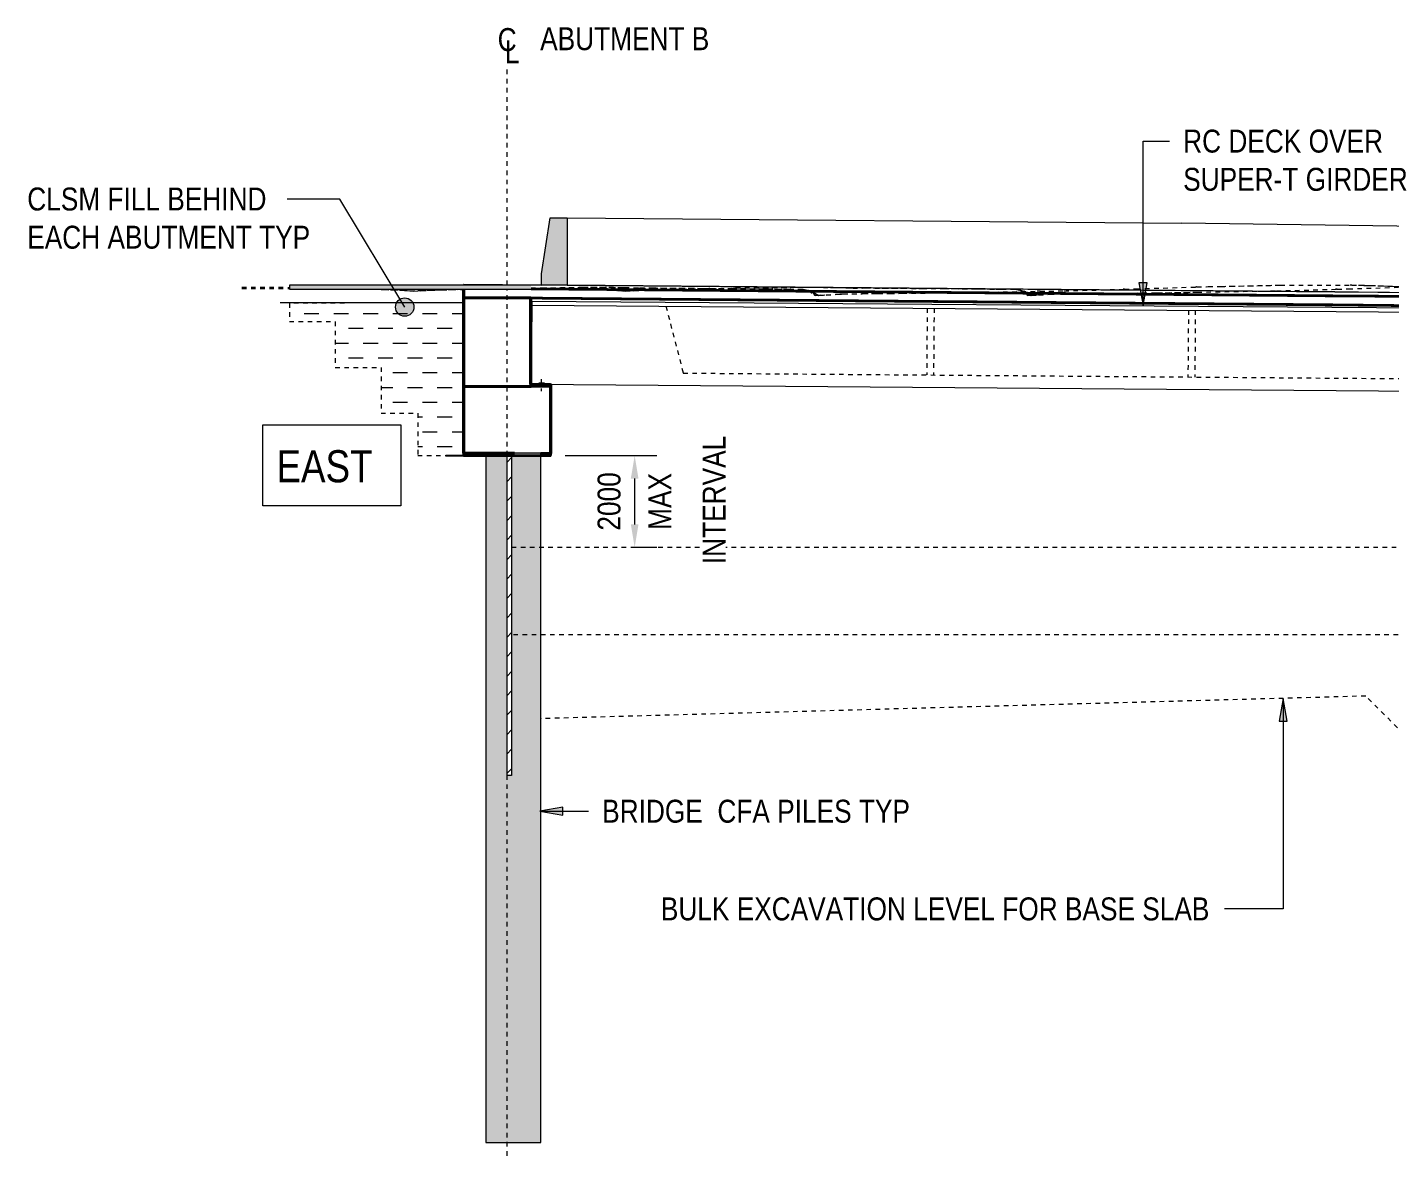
# Model space of a CAD drawing. Header units: metres. Extents: x -354 to -91, y 3 to 562.
# Drawn here: x -149.34 to -119.6, y 3.12 to 27.74 of the extents above; entities that cross this region are included whole.
import ezdxf

# ---------------------------------------------------------------- set-up
doc = ezdxf.new("R2010")
doc.units = ezdxf.units.M
for name, pattern in [('Dash - Tight', [0.0045, 0.003, -0.0015]), ('JacobsCenter', [0.015, 0.009, -0.0015, 0.003, -0.0015]), ('JacobsDash', [0.0045, 0.003, -0.0015])]:
    doc.linetypes.add(name, pattern=pattern)
doc.layers.get('Defpoints').update_dxf_attribs({"color": 41})
for name, color, linetype, lineweight in [('A-ANNO-DIMS', 7, 'Continuous', 9), ('A-ANNO-NOTE', 7, 'Continuous', 9), ('A-DETL', 7, 'Continuous', 13), ('A-DETL-GENF', 7, 'Continuous', 9), ('A-FLOR', 7, 'Continuous', 40), ('A-FLOR-PATT', 7, 'Continuous', 40), ('A-GENM', 7, 'Continuous', 25), ('G-ANNO-TEXT', 7, 'Continuous', 9), ('S-BEAM', 7, 'Continuous', 40), ('S-FNDN', 7, 'Continuous', 40)]:
    doc.layers.add(name, color=color, linetype=linetype, lineweight=lineweight)
doc.styles.add('Arial Narrow', font='ARIALN.TTF', dxfattribs={"height": 0.5})
doc.styles.add('Arial Narrow_1', font='ARIALN.TTF', dxfattribs={"height": 0.7})
doc.dimstyles.new('Dimension_Standard_O__mm_', dxfattribs={"dimscale": 0.3048, "dimtxt": 0.511715, "dimasz": 1.64042, "dimexe": 1.574803, "dimexo": 0.984252, "dimgap": 0.984252, "dimtad": 1, "dimdec": 0, "dimlfac": 1000, "dimzin": 0, "dimdsep": 46, "dimtxsty": 'Arial Narrow', "dimsah": 1, "dimcen": 0.09, "dimaunit": 1, "dimadec": 4, "dimazin": 0, "dimtfac": 1, "dimtdec": 4, "dimtix": 1, "dimtmove": 0, "dimatfit": 3, "dimfxl": 1, "dimtvp": 1, "dimtfill": 1, "dimtolj": 1, "dimtzin": 0, "dimlwd": 18, "dimlwe": 18, "dimarcsym": 2})

# ---------------------------------------------------------------- blocks, each defined once
blk = doc.blocks.new('T2DPAA-T2D-PWA-SU-M3D-000101_dwg-40820706-DRG-2873034 - SECTION-STAGE 7')
at = {"color": 9, "linetype": 'Dash - Tight', "lineweight": 18, "true_color": 0xc0c0c0}
for p, q in [((-349.786, 22.044), (-348.75, 22.038)), ((-349.786, 22.042), (-348.75, 22.036)), ((-347.476, 22.028), (-346.835, 22.023)), ((-347.385, 22.028), (-347.111, 22.026)), ((-347.111, 22.026), (-346.841, 22.024)), ((-346.841, 22.024), (-346.815, 22.023)), ((-346.841, 22.024), (-346.835, 22.023)), ((-346.835, 22.023), (-346.746, 22.02)), ((-346.815, 22.023), (-346.679, 22.018)), ((-346.746, 22.02), (-346.231, 21.996)), ((-346.746, 22.02), (-346.679, 22.018)), ((-346.679, 22.018), (-346.177, 21.995)), ((-345.95, 21.994), (-345.483, 22.012)), ((-345.483, 22.012), (-344.749, 22.028)), ((-345.483, 22.012), (-345.416, 22.01)), ((-345.416, 22.01), (-344.566, 22.028)), ((-343.478, 22.055), (-343.235, 22.052)), ((-343.478, 22.053), (-343.256, 22.05)), ((-343.256, 22.05), (-342.446, 22.063)), ((-343.256, 22.05), (-343.235, 22.052)), ((-343.235, 22.052), (-342.381, 22.066)), ((-342.446, 22.063), (-342.335, 22.065)), ((-342.381, 22.066), (-341.436, 22.064)), ((-342.381, 22.066), (-342.335, 22.065)), ((-342.335, 22.065), (-341.444, 22.064)), ((-341.444, 22.064), (-341.132, 22.051)), ((-341.444, 22.064), (-341.436, 22.064)), ((-341.436, 22.064), (-341.106, 22.05)), ((-341.132, 22.051), (-341.088, 22.049)), ((-341.106, 22.05), (-340.85, 22.052)), ((-341.106, 22.05), (-341.088, 22.049)), ((-341.088, 22.049), (-340.842, 22.05)), ((-340.85, 22.052), (-339.584, 22.041)), ((-340.85, 22.052), (-340.813, 22.05)), ((-340.842, 22.05), (-340.813, 22.05)), ((-340.813, 22.05), (-339.602, 22.04)), ((-339.584, 22.041), (-339.602, 22.04)), ((-339.578, 22.04), (-339.602, 22.04)), ((-339.584, 22.041), (-339.384, 22.04)), ((-339.578, 22.04), (-339.387, 22.039)), ((-339.387, 22.039), (-339.384, 22.04)), ((-339.387, 22.039), (-339.124, 22.038)), ((-339.384, 22.04), (-339.107, 22.038)), ((-339.124, 22.038), (-339.091, 22.037)), ((-339.107, 22.038), (-338.37, 22.033)), ((-339.107, 22.038), (-339.091, 22.037)), ((-339.091, 22.037), (-338.4, 22.032)), ((-338.4, 22.032), (-338.301, 22.031)), ((-338.37, 22.033), (-337.845, 22.024)), ((-338.37, 22.033), (-338.301, 22.031)), ((-338.301, 22.031), (-337.856, 22.024)), ((-337.856, 22.024), (-337.607, 22.024)), ((-337.856, 22.024), (-337.845, 22.024)), ((-337.845, 22.024), (-337.551, 22.024)), ((-337.607, 22.024), (-337.543, 22.024)), ((-337.551, 22.024), (-337.347, 21.983)), ((-337.551, 22.024), (-337.543, 22.024)), ((-337.543, 22.024), (-337.432, 22.001)), ((-331.846, 21.987), (-330.532, 22.023)), ((-331.846, 21.987), (-330.558, 22.022)), ((-330.527, 22.023), (-330.558, 22.022)), ((-330.532, 22.023), (-330.558, 22.022)), ((-330.532, 22.023), (-330.284, 22.03)), ((-330.527, 22.023), (-330.284, 22.031)), ((-330.284, 22.03), (-328.957, 22.072)), ((-330.284, 22.031), (-328.984, 22.071)), ((-330.284, 22.031), (-330.284, 22.03)), ((-328.952, 22.072), (-328.984, 22.071)), ((-328.957, 22.072), (-328.984, 22.071)), ((-328.957, 22.072), (-328.707, 22.079)), ((-328.952, 22.072), (-328.707, 22.079)), ((-328.707, 22.079), (-328.45, 22.085)), ((-328.707, 22.079), (-328.445, 22.084)), ((-328.707, 22.079), (-328.707, 22.079)), ((-328.45, 22.085), (-328.417, 22.085)), ((-328.445, 22.084), (-327.129, 22.111)), ((-328.445, 22.084), (-328.417, 22.085)), ((-328.417, 22.085), (-327.129, 22.112)), ((-327.129, 22.112), (-325.607, 22.111)), ((-327.129, 22.112), (-327.129, 22.111)), ((-327.129, 22.111), (-325.574, 22.111)), ((-325.569, 22.111), (-325.607, 22.111)), ((-325.574, 22.111), (-325.607, 22.111)), ((-325.574, 22.111), (-325.424, 22.11)), ((-325.569, 22.111), (-325.423, 22.11)), ((-325.424, 22.11), (-325.41, 22.11)), ((-325.423, 22.11), (-325.424, 22.11)), ((-325.423, 22.11), (-325.409, 22.11)), ((-325.41, 22.11), (-325.371, 22.109)), ((-325.41, 22.11), (-325.405, 22.11)), ((-325.409, 22.11), (-325.405, 22.11)), ((-325.405, 22.11), (-325.368, 22.109)), ((-325.371, 22.109), (-325.312, 22.108)), ((-325.371, 22.109), (-325.358, 22.109)), ((-325.368, 22.109), (-325.358, 22.109)), ((-325.358, 22.109), (-325.301, 22.109)), ((-325.312, 22.108), (-325.206, 22.106)), ((-325.312, 22.108), (-325.285, 22.108)), ((-325.301, 22.109), (-325.285, 22.108)), ((-325.285, 22.108), (-325.184, 22.106)), ((-325.206, 22.106), (-324.984, 22.098)), ((-325.206, 22.106), (-325.155, 22.105)), ((-325.184, 22.106), (-325.155, 22.105)), ((-325.155, 22.105), (-324.949, 22.098)), ((-324.984, 22.098), (-324.159, 22.071)), ((-324.984, 22.098), (-324.882, 22.096)), ((-324.949, 22.098), (-324.882, 22.096)), ((-324.882, 22.096), (-324.183, 22.073)), ((-346.231, 21.996), (-346.116, 21.987)), ((-346.231, 21.996), (-346.177, 21.995)), ((-346.177, 21.995), (-346.065, 21.986)), ((-346.116, 21.987), (-345.95, 21.994)), ((-346.116, 21.987), (-346.049, 21.984)), ((-346.065, 21.986), (-346.049, 21.984)), ((-346.049, 21.984), (-345.888, 21.991)), ((-345.95, 21.994), (-345.863, 21.993)), ((-345.888, 21.991), (-345.863, 21.993)), ((-345.863, 21.993), (-345.416, 22.01)), ((-337.432, 22.001), (-337.426, 21.997)), ((-337.432, 22.001), (-337.347, 21.983)), ((-337.426, 21.997), (-337.3, 21.901)), ((-337.347, 21.983), (-337.336, 21.974)), ((-337.336, 21.974), (-337.283, 21.935)), ((-337.336, 21.974), (-337.3, 21.901)), ((-337.3, 21.901), (-337.291, 21.894)), ((-337.291, 21.894), (-337.283, 21.935)), ((-337.291, 21.894), (-337.276, 21.885)), ((-337.283, 21.935), (-337.2, 21.885)), ((-337.166, 21.892), (-337.276, 21.885)), ((-337.2, 21.885), (-337.276, 21.885)), ((-337.2, 21.885), (-337.039, 21.896)), ((-337.166, 21.892), (-337.036, 21.901)), ((-337.039, 21.896), (-336.741, 21.915)), ((-337.036, 21.901), (-337.039, 21.896)), ((-337.036, 21.901), (-336.794, 21.916)), ((-336.794, 21.916), (-336.743, 21.92)), ((-336.743, 21.92), (-336.668, 21.92)), ((-336.743, 21.92), (-336.697, 21.919)), ((-336.741, 21.915), (-336.697, 21.919)), ((-336.741, 21.915), (-336.702, 21.917)), ((-336.702, 21.917), (-336.68, 21.919)), ((-336.697, 21.919), (-336.702, 21.917)), ((-336.697, 21.919), (-336.668, 21.92)), ((-336.697, 21.919), (-336.68, 21.919)), ((-336.68, 21.919), (-336.252, 21.926)), ((-336.668, 21.92), (-336.225, 21.927)), ((-336.252, 21.926), (-335.916, 21.927)), ((-336.252, 21.926), (-336.225, 21.927)), ((-336.225, 21.927), (-335.9, 21.928)), ((-335.916, 21.927), (-335.661, 21.928)), ((-335.916, 21.927), (-335.9, 21.928)), ((-335.9, 21.928), (-335.652, 21.929)), ((-335.661, 21.928), (-335.38, 21.935)), ((-335.661, 21.928), (-335.652, 21.929)), ((-335.652, 21.929), (-335.38, 21.936)), ((-335.38, 21.936), (-334.506, 21.945)), ((-335.38, 21.935), (-334.479, 21.944)), ((-335.38, 21.936), (-335.38, 21.935)), ((-334.506, 21.945), (-334.435, 21.945)), ((-334.479, 21.944), (-333.58, 21.958)), ((-334.479, 21.944), (-334.435, 21.945)), ((-334.435, 21.945), (-333.58, 21.958)), ((-333.58, 21.958), (-332.438, 21.979)), ((-333.58, 21.958), (-332.38, 21.979)), ((-333.58, 21.958), (-333.58, 21.958)), ((-332.37, 21.98), (-332.438, 21.979)), ((-332.38, 21.979), (-332.438, 21.979)), ((-332.38, 21.979), (-331.846, 21.987)), ((-332.37, 21.98), (-331.846, 21.987)), ((-331.846, 21.987), (-331.846, 21.987))]:
    blk.add_line(p, q, dxfattribs=at)
blk = doc.blocks.new('T2DPAA-T2D-PWA-SU-M3D-000100_SurveySurface_rvt-3-DRG-2873034 - SECTION-STAGE 7')
at = {"color": 9, "linetype": 'Dash - Tight', "lineweight": 18, "true_color": 0xc0c0c0}
blk.add_blockref('T2DPAA-T2D-PWA-SU-M3D-000101_dwg-40820706-DRG-2873034 - SECTION-STAGE 7', (0, 0), dxfattribs=at)
blk = doc.blocks.new('T2DPAA-T2D-PWA-SU-M3D-000101_dwg-V87-DRG-2873034 - SECTION-STAGE 7')
at = {"color": 9, "linetype": 'Dash - Tight', "lineweight": 18, "true_color": 0xc0c0c0}
for p, q in [((-349.786, 22.069), (-348.75, 22.064)), ((-349.786, 22.068), (-348.75, 22.062)), ((-349.786, 22.068), (-348.75, 22.063)), ((-343.478, 22.034), (-342.474, 22.026)), ((-343.478, 22.033), (-343.115, 22.03)), ((-343.478, 22.032), (-343.115, 22.03)), ((-343.115, 22.03), (-342.2, 22.023)), ((-342.474, 22.026), (-342.206, 22.024)), ((-342.206, 22.024), (-342.18, 22.023)), ((-342.206, 22.024), (-342.2, 22.023)), ((-342.2, 22.023), (-342.11, 22.02)), ((-342.18, 22.023), (-342.043, 22.018)), ((-342.11, 22.02), (-341.595, 21.996)), ((-342.11, 22.02), (-342.043, 22.018)), ((-342.043, 22.018), (-341.541, 21.995)), ((-341.315, 21.994), (-340.847, 22.012)), ((-340.847, 22.012), (-339.751, 22.036)), ((-340.847, 22.012), (-340.78, 22.01)), ((-340.78, 22.01), (-339.731, 22.032)), ((-339.751, 22.036), (-339.372, 22.036)), ((-339.751, 22.036), (-339.731, 22.032)), ((-339.731, 22.032), (-339.368, 22.033)), ((-339.372, 22.036), (-339.113, 22.038)), ((-339.368, 22.033), (-339.372, 22.036)), ((-339.368, 22.033), (-339.121, 22.035)), ((-339.113, 22.038), (-339.121, 22.035)), ((-339.107, 22.037), (-339.121, 22.035)), ((-339.113, 22.038), (-339.011, 22.057)), ((-339.107, 22.037), (-339.01, 22.055)), ((-339.011, 22.057), (-338.6, 22.052)), ((-339.01, 22.055), (-339.011, 22.057)), ((-339.01, 22.055), (-338.621, 22.05)), ((-338.621, 22.05), (-337.811, 22.063)), ((-338.621, 22.05), (-338.6, 22.052)), ((-338.6, 22.052), (-337.745, 22.066)), ((-337.811, 22.063), (-337.7, 22.065)), ((-337.745, 22.066), (-336.801, 22.064)), ((-337.745, 22.066), (-337.7, 22.065)), ((-337.7, 22.065), (-336.81, 22.064)), ((-336.81, 22.064), (-336.497, 22.051)), ((-336.81, 22.064), (-336.801, 22.064)), ((-336.801, 22.064), (-336.47, 22.05)), ((-336.497, 22.051), (-336.453, 22.049)), ((-336.47, 22.05), (-336.215, 22.052)), ((-336.47, 22.05), (-336.453, 22.049)), ((-336.453, 22.049), (-336.207, 22.05)), ((-336.215, 22.052), (-334.949, 22.041)), ((-336.215, 22.052), (-336.178, 22.05)), ((-336.207, 22.05), (-336.178, 22.05)), ((-336.178, 22.05), (-334.967, 22.04)), ((-334.949, 22.041), (-334.967, 22.04)), ((-334.943, 22.04), (-334.967, 22.04)), ((-334.949, 22.041), (-334.749, 22.04)), ((-334.943, 22.04), (-334.752, 22.039)), ((-334.752, 22.039), (-334.749, 22.04)), ((-334.752, 22.039), (-334.489, 22.038)), ((-334.749, 22.04), (-334.472, 22.038)), ((-334.489, 22.038), (-334.456, 22.037)), ((-334.472, 22.038), (-333.734, 22.033)), ((-334.472, 22.038), (-334.456, 22.037)), ((-334.456, 22.037), (-333.765, 22.032)), ((-333.765, 22.032), (-333.666, 22.031)), ((-333.734, 22.033), (-333.21, 22.024)), ((-333.734, 22.033), (-333.666, 22.031)), ((-333.666, 22.031), (-333.221, 22.024)), ((-333.221, 22.024), (-332.972, 22.024)), ((-333.221, 22.024), (-333.21, 22.024)), ((-333.21, 22.024), (-332.916, 22.024)), ((-332.972, 22.024), (-332.908, 22.024)), ((-332.916, 22.024), (-332.712, 21.983)), ((-332.916, 22.024), (-332.908, 22.024)), ((-332.908, 22.024), (-332.797, 22.002)), ((-327.211, 21.987), (-325.897, 22.023)), ((-327.211, 21.987), (-325.924, 22.022)), ((-325.892, 22.023), (-325.924, 22.022)), ((-325.897, 22.023), (-325.924, 22.022)), ((-325.897, 22.023), (-325.649, 22.03)), ((-325.892, 22.023), (-325.649, 22.031)), ((-325.649, 22.03), (-324.322, 22.072)), ((-325.649, 22.031), (-324.349, 22.071)), ((-325.649, 22.031), (-325.649, 22.03)), ((-341.595, 21.996), (-341.481, 21.987)), ((-341.595, 21.996), (-341.541, 21.995)), ((-341.541, 21.995), (-341.43, 21.986)), ((-341.481, 21.987), (-341.315, 21.994)), ((-341.481, 21.987), (-341.413, 21.984)), ((-341.43, 21.986), (-341.413, 21.984)), ((-341.413, 21.984), (-341.253, 21.991)), ((-341.315, 21.994), (-341.227, 21.993)), ((-341.253, 21.991), (-341.227, 21.993)), ((-341.227, 21.993), (-340.78, 22.01)), ((-332.797, 22.002), (-332.791, 21.997)), ((-332.797, 22.002), (-332.712, 21.983)), ((-332.791, 21.997), (-332.665, 21.9)), ((-332.712, 21.983), (-332.701, 21.974)), ((-332.701, 21.974), (-332.648, 21.935)), ((-332.701, 21.974), (-332.665, 21.9)), ((-332.665, 21.9), (-332.656, 21.893)), ((-332.656, 21.893), (-332.648, 21.935)), ((-332.656, 21.893), (-332.642, 21.885)), ((-332.648, 21.935), (-332.566, 21.885)), ((-332.531, 21.892), (-332.642, 21.885)), ((-332.566, 21.885), (-332.642, 21.885)), ((-332.566, 21.885), (-332.404, 21.896)), ((-332.531, 21.892), (-332.401, 21.901)), ((-332.404, 21.896), (-332.105, 21.915)), ((-332.401, 21.901), (-332.404, 21.896)), ((-332.401, 21.901), (-332.158, 21.917)), ((-332.158, 21.917), (-332.108, 21.92)), ((-332.108, 21.92), (-332.033, 21.92)), ((-332.108, 21.92), (-332.062, 21.919)), ((-332.105, 21.915), (-332.062, 21.919)), ((-332.105, 21.915), (-332.067, 21.918)), ((-332.067, 21.918), (-332.045, 21.919)), ((-332.062, 21.919), (-332.067, 21.918)), ((-332.062, 21.919), (-332.033, 21.92)), ((-332.062, 21.919), (-332.045, 21.919)), ((-332.045, 21.919), (-331.617, 21.926)), ((-332.033, 21.92), (-331.59, 21.927)), ((-331.617, 21.926), (-331.281, 21.927)), ((-331.617, 21.926), (-331.59, 21.927)), ((-331.59, 21.927), (-331.265, 21.928)), ((-331.281, 21.927), (-331.026, 21.928)), ((-331.281, 21.927), (-331.265, 21.928)), ((-331.265, 21.928), (-331.017, 21.929)), ((-331.026, 21.928), (-330.745, 21.935)), ((-331.026, 21.928), (-331.017, 21.929)), ((-331.017, 21.929), (-330.745, 21.936)), ((-330.745, 21.936), (-329.871, 21.945)), ((-330.745, 21.935), (-329.843, 21.944)), ((-330.745, 21.936), (-330.745, 21.935)), ((-329.871, 21.945), (-329.8, 21.945)), ((-329.843, 21.944), (-328.945, 21.958)), ((-329.843, 21.944), (-329.8, 21.945)), ((-329.8, 21.945), (-328.945, 21.958)), ((-328.945, 21.958), (-327.804, 21.979)), ((-328.945, 21.958), (-327.746, 21.979)), ((-328.945, 21.958), (-328.945, 21.958)), ((-327.735, 21.98), (-327.804, 21.979)), ((-327.746, 21.979), (-327.804, 21.979)), ((-327.746, 21.979), (-327.211, 21.987)), ((-327.735, 21.98), (-327.211, 21.987)), ((-327.211, 21.987), (-327.211, 21.987))]:
    blk.add_line(p, q, dxfattribs=at)
blk = doc.blocks.new('T2DPAA-T2D-PWA-SU-M3D-000100_SurveySurface_rvt-4-DRG-2873034 - SECTION-STAGE 7')
at = {"color": 9, "linetype": 'Dash - Tight', "lineweight": 18, "true_color": 0xc0c0c0}
blk.add_blockref('T2DPAA-T2D-PWA-SU-M3D-000101_dwg-V87-DRG-2873034 - SECTION-STAGE 7', (0, 0), dxfattribs=at)
blk = doc.blocks.new('20_SFR_WSC_ShotcreteWall_ArchFlatBack_Datum - ArchWall_PileSize_1200-8656296-DRG-2873034 - SECTION-STAGE 7')
at = {"layer": 'A-GENM'}
for p, q in [((-344.409, 18.445), (-344.371, 18.444)), ((-344.403, 18.444), (-344.409, 18.445))]:
    blk.add_line(p, q, dxfattribs=at)
at = {"layer": 'A-GENM', "flags": 128}
blk.add_lwpolyline([(-344.266, 18.444), (-344.311, 18.444), (-344.371, 18.444)], dxfattribs=at)
blk = doc.blocks.new('05_SFO_BPE_Twin_Pedestal_Sq125_CS_BR08-ABUT_B - 525 Wide Pedestal _125L x 125W x20H_-6054781-DRG-2873034 - SECTION-STAGE 7')
at = {"layer": 'S-FNDN', "true_color": 0xc0c0c0}
blk.add_hatch(color=9, dxfattribs=at).paths.add_polyline_path([(-343.186, 19.961), (-343.186, 19.962), (-343.311, 19.961)])
at = {"layer": 'S-FNDN'}
for p, q in [((-343.311, 19.962), (-343.186, 19.962)), ((-343.311, 19.942), (-343.311, 19.962)), ((-343.311, 19.962), (-343.311, 19.961)), ((-343.186, 19.961), (-343.311, 19.961)), ((-343.311, 19.961), (-343.311, 19.941)), ((-343.186, 19.942), (-343.311, 19.942)), ((-343.311, 19.941), (-343.311, 19.942)), ((-343.311, 19.941), (-343.186, 19.941)), ((-343.186, 19.962), (-343.186, 19.942)), ((-343.186, 19.961), (-343.186, 19.962)), ((-343.186, 19.941), (-343.186, 19.961)), ((-343.186, 19.942), (-343.186, 19.941))]:
    blk.add_line(p, q, dxfattribs=at)
blk = doc.blocks.new('CS_Annot_Centreline Symbol1 - CS_Annot_Centreline Symbol-5070896-DRG-2873034 - SECTION-STAGE 7')
at = {"layer": 'A-ANNO-NOTE', "char_height": 0.5, "attachment_point": 1, "style": 'Arial Narrow'}
for s, insert, width in [('C  ', (-344.206, 27.719), 0.88186), ('L', (-344.05, 27.452), 0.38481)]:
    blk.add_mtext(s, dxfattribs=dict(at, insert=insert, width=width))
blk = doc.blocks.new('DIMBLOCK1-DRG-2873034 - SECTION-STAGE 7')
at = {"layer": 'A-ANNO-DIMS', "color": 0, "lineweight": 18, "transparency": 16777216}
for p, q in [((-137.613, 18.394), (-135.613, 18.394)), ((-136.093, 16.894), (-136.093, 17.894)), ((-136.147, 16.394), (-135.613, 16.394))]:
    blk.add_line(p, q, dxfattribs=at)
at = {"layer": 'A-ANNO-DIMS', "color": 0, "transparency": 16777216}
for points in [[(-136.177, 17.894), (-136.01, 17.894), (-136.093, 18.394)], [(-136.177, 16.894), (-136.01, 16.894), (-136.093, 16.394)]]:
    blk.add_solid(points, dxfattribs=at)
at = {"layer": 'Defpoints', "color": 0, "transparency": 16777216}
for p in [(-137.913, 18.394), (-136.093, 18.394), (-136.447, 16.394)]:
    blk.add_point(p, dxfattribs=at)
at = {"layer": 'A-ANNO-DIMS', "color": 0, "lineweight": 18, "transparency": 16777216, "char_height": 0.5, "width": 1.52053, "attachment_point": 5, "rotation": 90, "style": 'Arial Narrow', "bg_fill": 3, "box_fill_scale": 1.1, "bg_fill_color": 256, "bg_fill_true_color": 13158600, "bg_fill_transparency": 0}
for s, insert in [('\\A1;2000', (-136.649, 17.394)), ('\\A1;MAX', (-135.543, 17.394))]:
    blk.add_mtext(s, dxfattribs=dict(at, insert=insert))

msp = doc.modelspace()

# ---------------------------------------------------------------- hatches: boundary and pattern name
at = {"layer": 'A-DETL-GENF', "true_color": 0xffffff}
for points in [[(-137.5631, 22.1083), (-137.5631, 23.5833), (-137.9372, 23.5833), (-138.1231, 22.3593), (-138.1231, 22.1124)], [(-138.4812, 22.0279), (-138.354, 22.0294), (-138.354, 22.1129), (-143.6259, 22.1129), (-143.6259, 22.0279), (-139.0058, 22.0279)]]:
    msp.add_hatch(color=7, dxfattribs=at).paths.add_polyline_path(points)
at = {"layer": 'A-DETL-GENF'}
h = msp.add_hatch(dxfattribs=at)
h.set_pattern_fill('FP_2', color=256, style=0, pattern_type=2)
h.set_pattern_definition([(0, (-120.401, 10.849), (0.32258, 0.32258), [0.32258, -0.32258])])
h.paths.add_polyline_path([(-140.8259, 18.3938), (-139.8259, 18.3954), (-139.8279, 21.7279), (-143.6259, 21.72), (-143.6259, 21.3181), (-142.6259, 21.3181), (-142.6259, 20.3181), (-141.6259, 20.3181), (-141.6259, 19.3181), (-140.8259, 19.3181), (-140.8259, 18.4399)])
at = {"layer": 'A-DETL-GENF', "true_color": 0xffffff}
h = msp.add_hatch(color=7, dxfattribs=at)
h.paths.add_polyline_path([(-138.3535, 19.9428), (-138.3535, 21.8279), (-138.3579, 21.8279), (-138.3569, 19.9428)])
h.paths.add_polyline_path([(-139.1354, 21.8361), (-139.8259, 21.842), (-139.8259, 21.8387), (-139.5455, 21.8376)])
h = msp.add_hatch(color=7, dxfattribs=at)
h.paths.add_polyline_path([(-139.8195, 18.3948), (-139.3389, 18.3948), (-139.3389, 18.4438), (-139.2855, 18.4449), (-139.8259, 18.4468), (-139.8259, 18.3948)])
h.paths.add_polyline_path([(-137.9214, 18.3948), (-137.9214, 18.4399), (-138.1389, 18.4399), (-138.1389, 18.3948)])
h = msp.add_hatch(color=7, dxfattribs=at)
h.paths.add_polyline_path([(-139.3389, 3.4088), (-138.1389, 3.4088), (-138.1389, 18.4438), (-139.3389, 18.4435), (-139.3389, 14.917)])
h.paths.add_polyline_path([(-138.7777, 11.414), (-138.8777, 11.414), (-138.8777, 18.3948), (-138.7777, 18.3948), (-138.7777, 14.917)])
at = {"layer": 'A-DETL-GENF'}
h = msp.add_hatch(dxfattribs=at)
h.set_pattern_fill('FP_3', color=256, style=0, pattern_type=2)
h.set_pattern_definition([(45, (-120.401, 10.849), (-0.212132, 0.212132), [])])
h.paths.add_polyline_path([(-138.7777, 11.414), (-138.7777, 18.3948), (-138.8777, 18.3948), (-138.8777, 11.414)])
at = {"layer": 'A-FLOR-PATT', "lineweight": 5, "true_color": 0xc0c0c0, "transparency": 33554432}
h = msp.add_hatch(color=9, dxfattribs=at)
h.paths.add_polyline_path([(-102.3699, 21.5181), (-102.3699, 21.5236), (-102.3781, 21.5236), (-102.3781, 21.5181)])
h.paths.add_polyline_path([(-138.3579, 21.8322), (-138.3662, 21.8333), (-138.4812, 21.8327)])
at = {"layer": 'G-ANNO-TEXT'}
for points in [[(-125.0021, 21.6658), (-124.9139, 22.1658), (-125.0903, 22.1658)], [(-121.9434, 13.0981), (-122.0316, 12.5981), (-121.8552, 12.5981)], [(-138.1604, 10.6366), (-137.6604, 10.5484), (-137.6604, 10.7248)]]:
    msp.add_hatch(color=256, dxfattribs=at).paths.add_polyline_path(points)
h = msp.add_hatch(color=256, dxfattribs=at)
edge = h.paths.add_edge_path()
edge.add_arc((-141.1094, 21.6329), 0.2, 0, 360)
at = {"layer": 'S-BEAM', "lineweight": 5, "true_color": 0xc0c0c0}
for points in [[(-139.8195, 18.4468), (-139.8195, 21.8376), (-139.8279, 21.8376), (-139.8279, 18.4479)], [(-138.93, 21.8344), (-139.5455, 21.8376), (-139.8194, 21.8376)]]:
    msp.add_hatch(color=9, dxfattribs=at).paths.add_polyline_path(points)
at = {"layer": 'S-BEAM', "lineweight": 9, "true_color": 0xc0c0c0}
h = msp.add_hatch(dxfattribs=at)
h.set_pattern_fill('FP_1', color=9, style=0, pattern_type=2)
h.set_pattern_definition([(50, (-120.401, 10.849), (2.31398, -0.20285), [0.24193, -2.661]), (355, (-120.401, 10.849), (-0.4476, 2.42624), [0.19355, -2.129]), (100.451, (-120.209, 10.833), (1.86646, 2.22447), [0.2056, -2.262]), (46.184, (-120.401, 11.495), (3.44266, -0.53426), [0.3629, -3.992]), (96.636, (-120.114, 11.45), (3.01505, 3.1425), [0.3084, -3.393]), (351.184, (-120.401, 11.495), (3.0152, 3.142), [0.2903, -3.194]), (21, (-120.079, 11.333), (1.9255, -1.29926), [0.24194, -2.661]), (326, (-120.079, 11.333), (0.78478, 2.33904), [0.19355, -2.129]), (71.451, (-119.918, 11.225), (2.71088, 1.04069), [0.2056, -2.262]), (37.5, (-120.401, 10.849), (0.03923, 1.07385), [0.00671, -2.097, 0.00671, -2.155, -2.137]), (37.5, (-120.401, 10.849), (0.03923, 1.07385), [-4.265, 0.00671, -2.13]), (7.5, (-120.401, 10.849), (0.84815, 1.27259), [0.00671, -1.226, 0.00671, -2.048, -0.81451]), (7.5, (-120.401, 10.849), (0.84815, 1.27259), [-3.287, 0.00671, -0.80781]), (327.5, (-121.121, 10.849), (1.721654, -0.072533), [0.00671, -0.79974, 0.00671, -2.509, -3.339]), (327.5, (-121.121, 10.849), (1.721654, -0.072533), [-3.323, 0.00671, -3.332]), (317.5, (-121.443, 10.849), (1.88134, 0.32279), [0.00671, -1.042, 0.00671, -1.664, -2.371]), (317.5, (-121.443, 10.849), (1.88134, 0.32279), [-2.719, 0.0067, -2.364])])
h.paths.add_polyline_path([(-138.3579, 19.9418), (-138.3586, 19.9428), (-138.3662, 19.9428)])
at = {"layer": 'S-BEAM', "lineweight": 5, "true_color": 0xc0c0c0}
h = msp.add_hatch(color=9, dxfattribs=at)
h.paths.add_polyline_path([(-137.9214, 19.9402), (-137.9297, 19.9412), (-138.0622, 19.9407)])
h.paths.add_polyline_path([(-138.1873, 19.9412), (-138.1873, 19.9422), (-138.3579, 19.9418)])

# ---------------------------------------------------------------- linework, layer by layer
at = {"layer": 'A-DETL', "linetype": 'JacobsCenter', "lineweight": 15}
for p, q in [((-138.8739, 22.1129), (-138.8739, 26.8217)), ((-138.8739, 18.3948), (-138.8739, 22.0279)), ((-138.8739, 11.414), (-138.8739, 18.3948)), ((-138.8739, 3.1217), (-138.8739, 11.414))]:
    msp.add_line(p, q, dxfattribs=at)
at = {"layer": 'A-DETL', "lineweight": 18}
for p, q in [((-138.1231, 22.3593), (-137.9372, 23.5833)), ((-137.9372, 23.5833), (-137.5631, 23.5833)), ((-137.5631, 23.5833), (-137.5631, 22.4695)), ((-138.1231, 22.1124), (-138.1231, 22.3593)), ((-137.5631, 22.4695), (-137.5631, 22.1083)), ((-137.5631, 22.1083), (-138.1231, 22.1124)), ((-138.3535, 21.8279), (-138.3235, 21.8279)), ((-138.3351, 21.7658), (-138.3491, 19.9508)), ((-138.3351, 21.7658), (-102.3957, 21.4878)), ((-138.3358, 21.6758), (-102.3956, 21.3978)), ((-138.3491, 19.9508), (-102.3939, 19.6727))]:
    msp.add_line(p, q, dxfattribs=at)
at = {"layer": 'A-DETL', "lineweight": 15}
for p, q in [((-137.5631, 23.5833), (-124.1595, 23.4677)), ((-103.1734, 23.1581), (-124.1595, 23.4677)), ((-138.354, 22.1129), (-143.6259, 22.1129)), ((-143.6259, 22.1129), (-143.6259, 22.0279)), ((-143.6259, 22.0279), (-138.354, 22.0279)), ((-138.1389, 18.4438), (-139.3389, 18.4438)), ((-139.3389, 18.4438), (-139.3389, 3.4088)), ((-138.1389, 3.4088), (-138.1389, 18.4438)), ((-138.8777, 18.3948), (-138.7777, 18.3948)), ((-138.8777, 11.414), (-138.8777, 18.3948)), ((-138.7777, 18.3948), (-138.7777, 11.414)), ((-138.7777, 11.414), (-138.8777, 11.414)), ((-139.3389, 3.4088), (-138.1389, 3.4088))]:
    msp.add_line(p, q, dxfattribs=at)
at = {"layer": 'A-DETL', "lineweight": 35}
for p, q in [((-139.8259, 22.0279), (-139.8259, 19.8978)), ((-138.3235, 22.0279), (-138.354, 22.0279)), ((-138.3535, 19.8978), (-138.3535, 21.8279)), ((-138.3542, 19.8998), (-139.8264, 19.8998)), ((-139.8264, 19.8998), (-139.8264, 18.3948)), ((-139.8259, 19.8978), (-138.3535, 19.8978)), ((-137.9214, 19.8998), (-138.3542, 19.8998)), ((-137.9214, 18.3948), (-137.9214, 19.8998)), ((-139.8264, 18.3948), (-138.8777, 18.3948)), ((-138.8777, 18.3948), (-138.7777, 18.3948)), ((-138.7777, 18.3948), (-137.9214, 18.3948))]:
    msp.add_line(p, q, dxfattribs=at)
at = {"layer": 'A-DETL', "color": 8, "lineweight": 15, "true_color": 0x808080}
msp.add_line((-139.8259, 21.7279), (-143.8259, 21.7279), dxfattribs=at)
at = {"layer": 'A-DETL', "linetype": 'JacobsDash', "lineweight": 15}
for p, q in [((-139.8259, 21.7279), (-143.6259, 21.72)), ((-143.6259, 21.72), (-143.6259, 21.3181)), ((-139.8259, 20.573), (-139.8259, 21.7279)), ((-143.6259, 21.3181), (-142.6259, 21.3181)), ((-142.6259, 21.3181), (-142.6259, 20.3181)), ((-142.6259, 20.3181), (-141.6259, 20.3181)), ((-141.6259, 20.3181), (-141.6259, 19.3181)), ((-141.6259, 19.3181), (-140.8259, 19.3181)), ((-140.8259, 19.3181), (-140.8259, 18.3938)), ((-140.8259, 18.3938), (-139.8259, 18.3938))]:
    msp.add_line(p, q, dxfattribs=at)
at = {"layer": 'A-DETL', "linetype": 'JacobsDash', "lineweight": 18}
for p, q in [((-135.4119, 21.6532), (-135.0338, 20.1941)), ((-129.7111, 21.6091), (-129.7224, 20.153)), ((-129.5611, 21.6079), (-129.5724, 20.1518)), ((-124.0113, 21.565), (-124.0225, 20.1089)), ((-123.8613, 21.5638), (-123.8725, 20.1077)), ((-135.0338, 20.1941), (-107.249, 19.9792)), ((-120.1425, 13.1482), (-138.1522, 12.6552)), ((-114.9271, 7.9328), (-120.1425, 13.1482))]:
    msp.add_line(p, q, dxfattribs=at)
at = {"layer": 'A-DETL', "lineweight": 9}
msp.add_line((-139.8259, 18.3938), (-139.8259, 20.573), dxfattribs=at)
at = {"layer": 'A-DETL'}
for p, q in [((-138.194, 19.9478), (-138.194, 19.8978)), ((-138.069, 19.9478), (-138.194, 19.9478)), ((-138.069, 19.8978), (-138.069, 19.9478)), ((-138.194, 19.8978), (-138.069, 19.8978))]:
    msp.add_line(p, q, dxfattribs=at)
at = {"layer": 'A-DETL', "linetype": 'JacobsCenter'}
msp.add_line((-138.1315, 20.0578), (-138.1315, 19.7978), dxfattribs=at)
at = {"layer": 'A-DETL', "lineweight": 25}
for p, q in [((-140.2133, 18.3938), (-138.8777, 18.3938)), ((-138.8777, 18.3938), (-138.7777, 18.3938)), ((-138.7777, 18.3938), (-137.9133, 18.3938))]:
    msp.add_line(p, q, dxfattribs=at)
at = {"layer": 'A-DETL', "color": 8, "linetype": 'JacobsDash', "lineweight": 9, "true_color": 0x808080}
for p, q in [((-138.7777, 16.3938), (-101.9937, 16.3938)), ((-138.7389, 14.4938), (-101.9937, 14.4938))]:
    msp.add_line(p, q, dxfattribs=at)
at = {"layer": 'A-FLOR', "lineweight": 9}
for p, q in [((-139.8277, 22.1129), (-139.8277, 22.129)), ((-139.8277, 22.129), (-138.1231, 22.1143)), ((-139.8194, 22.128), (-139.8277, 22.129)), ((-139.8194, 22.128), (-139.8194, 22.1129)), ((-138.1231, 22.1134), (-139.8194, 22.128)), ((-120.8177, 21.8805), (-138.354, 22.0313)), ((-138.354, 22.0304), (-120.9861, 21.881)), ((-137.5631, 22.1095), (-120.8177, 21.9655)), ((-120.9861, 21.966), (-137.5631, 22.1086)), ((-113.2512, 21.8976), (-120.9861, 21.966)), ((-120.8177, 21.9655), (-120.9861, 21.966)), ((-120.9861, 21.881), (-113.2512, 21.8126)), ((-120.9861, 21.881), (-120.8177, 21.8805)), ((-120.8177, 21.9655), (-113.1509, 21.8977)), ((-113.1509, 21.8127), (-120.8177, 21.8805))]:
    msp.add_line(p, q, dxfattribs=at)
at = {"layer": 'A-FLOR'}
for p, q in [((-139.8277, 21.843), (-139.8277, 22.0279)), ((-139.8194, 22.0279), (-139.8194, 21.842)), ((-138.354, 22.0304), (-120.8599, 21.8799)), ((-121.0287, 21.8804), (-138.354, 22.0294)), ((-120.8599, 21.6799), (-139.8277, 21.843)), ((-139.8277, 21.843), (-139.8194, 21.842)), ((-139.8194, 21.842), (-121.0287, 21.6804)), ((-113.2512, 21.8126), (-121.0287, 21.8804)), ((-120.8599, 21.8799), (-113.1509, 21.8127)), ((-121.0287, 21.6804), (-113.2512, 21.6126)), ((-113.1509, 21.6127), (-120.8599, 21.6799))]:
    msp.add_line(p, q, dxfattribs=at)
at = {"layer": 'A-FLOR', "lineweight": 15}
for p, q in [((-120.8599, 21.8799), (-121.0287, 21.8804)), ((-121.0287, 21.6804), (-120.8599, 21.6799))]:
    msp.add_line(p, q, dxfattribs=at)
at = {"layer": 'G-ANNO-TEXT'}
for p, q in [((-125.0021, 25.2542), (-124.4262, 25.2542)), ((-125.0021, 21.6658), (-125.0021, 25.2542)), ((-142.641, 23.9912), (-143.6737, 23.9912)), ((-142.5291, 23.9912), (-142.641, 23.9912)), ((-141.1094, 21.6329), (-142.5291, 23.9912)), ((-124.9139, 22.1658), (-125.0903, 22.1658)), ((-125.0903, 22.1658), (-125.0021, 21.6658)), ((-125.0021, 21.6658), (-124.9139, 22.1658)), ((-121.9434, 13.0981), (-122.0316, 12.5981)), ((-121.8552, 12.5981), (-121.9434, 13.0981)), ((-121.9434, 13.0981), (-121.9434, 8.5057)), ((-122.0316, 12.5981), (-121.8552, 12.5981)), ((-137.6604, 10.7248), (-138.1604, 10.6366)), ((-137.6604, 10.5484), (-137.6604, 10.7248)), ((-138.1604, 10.6366), (-137.6604, 10.5484)), ((-138.1604, 10.6366), (-137.1021, 10.6366)), ((-123.2096, 8.5057), (-123.2227, 8.5057)), ((-121.9434, 8.5057), (-123.2096, 8.5057))]:
    msp.add_line(p, q, dxfattribs=at)
at = {"layer": 'G-ANNO-TEXT', "lineweight": 18, "flags": 128}
msp.add_lwpolyline([(-144.2072, 19.0638), (-141.198, 19.0638), (-141.198, 17.2998), (-144.2072, 17.2998)], close=True, dxfattribs=at)
at = {"layer": 'G-ANNO-TEXT'}
msp.add_circle((-141.1094, 21.6329), 0.2, dxfattribs=at)
at = {"layer": 'S-BEAM'}
for p, q in [((-139.8279, 21.8387), (-138.3662, 21.8333)), ((-139.8279, 18.4479), (-139.8279, 21.8387)), ((-139.8279, 21.8387), (-139.8195, 21.8376)), ((-138.3579, 21.8322), (-139.8195, 21.8376)), ((-139.8195, 21.8376), (-139.8195, 18.4468)), ((-138.3662, 21.8333), (-138.3662, 19.9428)), ((-138.3579, 21.8322), (-138.3662, 21.8333)), ((-138.3579, 19.9418), (-138.3579, 21.8322)), ((-138.3662, 19.9428), (-137.9297, 19.9412)), ((-138.3579, 19.9418), (-138.3662, 19.9428)), ((-137.9214, 19.9402), (-138.3579, 19.9418)), ((-137.9297, 19.9412), (-137.9297, 18.4409)), ((-137.9297, 19.9412), (-137.9214, 19.9402)), ((-137.9214, 18.4399), (-137.9214, 19.9402)), ((-138.715, 18.4438), (-139.8279, 18.4479)), ((-139.8279, 18.4479), (-139.8195, 18.4468)), ((-139.8195, 18.4468), (-138.989, 18.4438)), ((-137.9297, 18.4409), (-138.1389, 18.4417)), ((-138.1389, 18.4407), (-137.9214, 18.4399)), ((-137.9214, 18.4399), (-137.9297, 18.4409))]:
    msp.add_line(p, q, dxfattribs=at)

# ---------------------------------------------------------------- block references
at = {"lineweight": 5}
for name in ['T2DPAA-T2D-PWA-SU-M3D-000100_SurveySurface_rvt-3-DRG-2873034 - SECTION-STAGE 7', 'T2DPAA-T2D-PWA-SU-M3D-000100_SurveySurface_rvt-4-DRG-2873034 - SECTION-STAGE 7']:
    msp.add_blockref(name, (205.124, 0), dxfattribs=at)
at = {"layer": 'A-ANNO-NOTE'}
msp.add_blockref('CS_Annot_Centreline Symbol1 - CS_Annot_Centreline Symbol-5070896-DRG-2873034 - SECTION-STAGE 7', (205.124, 0), dxfattribs=at)
at = {"layer": 'A-GENM'}
msp.add_blockref('20_SFR_WSC_ShotcreteWall_ArchFlatBack_Datum - ArchWall_PileSize_1200-8656296-DRG-2873034 - SECTION-STAGE 7', (205.124, 0), dxfattribs=at)
at = {"layer": 'S-FNDN'}
msp.add_blockref('05_SFO_BPE_Twin_Pedestal_Sq125_CS_BR08-ABUT_B - 525 Wide Pedestal _125L x 125W x20H_-6054781-DRG-2873034 - SECTION-STAGE 7', (205.124, 0), dxfattribs=at)

# ---------------------------------------------------------------- texts
at = {"layer": 'A-ANNO-NOTE', "insert": (-138.1551, 27.7372), "char_height": 0.5, "attachment_point": 1, "style": 'Arial Narrow', "bg_fill": 3, "box_fill_scale": 1, "bg_fill_color": 256, "bg_fill_true_color": 13158600, "bg_fill_transparency": 0}
msp.add_mtext('ABUTMENT B', dxfattribs=at)
at = {"layer": 'G-ANNO-TEXT', "char_height": 0.5, "attachment_point": 1, "style": 'Arial Narrow', "bg_fill": 3, "box_fill_scale": 1, "bg_fill_color": 256, "bg_fill_true_color": 13158600, "bg_fill_transparency": 0}
for s, insert in [('RC DECK OVER ', (-124.1262, 25.5042)), ('SUPER-T GIRDER', (-124.1262, 24.6708)), ('CLSM FILL BEHIND ', (-149.3448, 24.2412)), ('EACH ABUTMENT TYP', (-149.3448, 23.4078)), ('BRIDGE  CFA PILES TYP', (-136.8021, 10.8866))]:
    msp.add_mtext(s, dxfattribs=dict(at, insert=insert))
at = {"layer": 'G-ANNO-TEXT', "insert": (-135.5216, 8.7557), "char_height": 0.5, "attachment_point": 1, "style": 'Arial Narrow', "bg_fill": 3, "box_fill_scale": 1, "bg_fill_color": 256, "bg_fill_transparency": 0}
msp.add_mtext('BULK EXCAVATION LEVEL FOR BASE SLAB', dxfattribs=at)

# ---------------------------------------------------------------- next in the draw order: texts
at = {"layer": 'G-ANNO-TEXT', "insert": (-134.6104, 16.0264), "char_height": 0.5, "attachment_point": 1, "rotation": 90, "style": 'Arial Narrow', "bg_fill": 3, "box_fill_scale": 1, "bg_fill_color": 256, "bg_fill_true_color": 13158600, "bg_fill_transparency": 0}
msp.add_mtext('INTERVAL', dxfattribs=at)
at = {"layer": 'G-ANNO-TEXT', "lineweight": 18, "insert": (-143.9072, 18.5113), "char_height": 0.7, "attachment_point": 1, "style": 'Arial Narrow_1', "bg_fill": 3, "box_fill_scale": 1, "bg_fill_color": 256, "bg_fill_true_color": 13158600, "bg_fill_transparency": 0}
msp.add_mtext('EAST', dxfattribs=at)

# ---------------------------------------------------------------- next in the draw order: dimensions: what is measured, and where the dimension line sits
at = {"layer": 'A-ANNO-DIMS', "lineweight": 18}
dim = msp.add_linear_dim(base=(-136.0933, 18.3938), p1=(-136.4469, 16.3938), p2=(-137.9133, 18.3938), angle=90, text='<>\\XMAX', dimstyle='Dimension_Standard_O__mm_', override={"dimpost": '<>', "dimfxl": 2.480023}, dxfattribs=at)
dim.commit()
dim.dimension.update_dxf_attribs({"geometry": 'DIMBLOCK1-DRG-2873034 - SECTION-STAGE 7', "text_midpoint": (-136.0933, 17.3938)})

doc.saveas('drawing.dxf')
